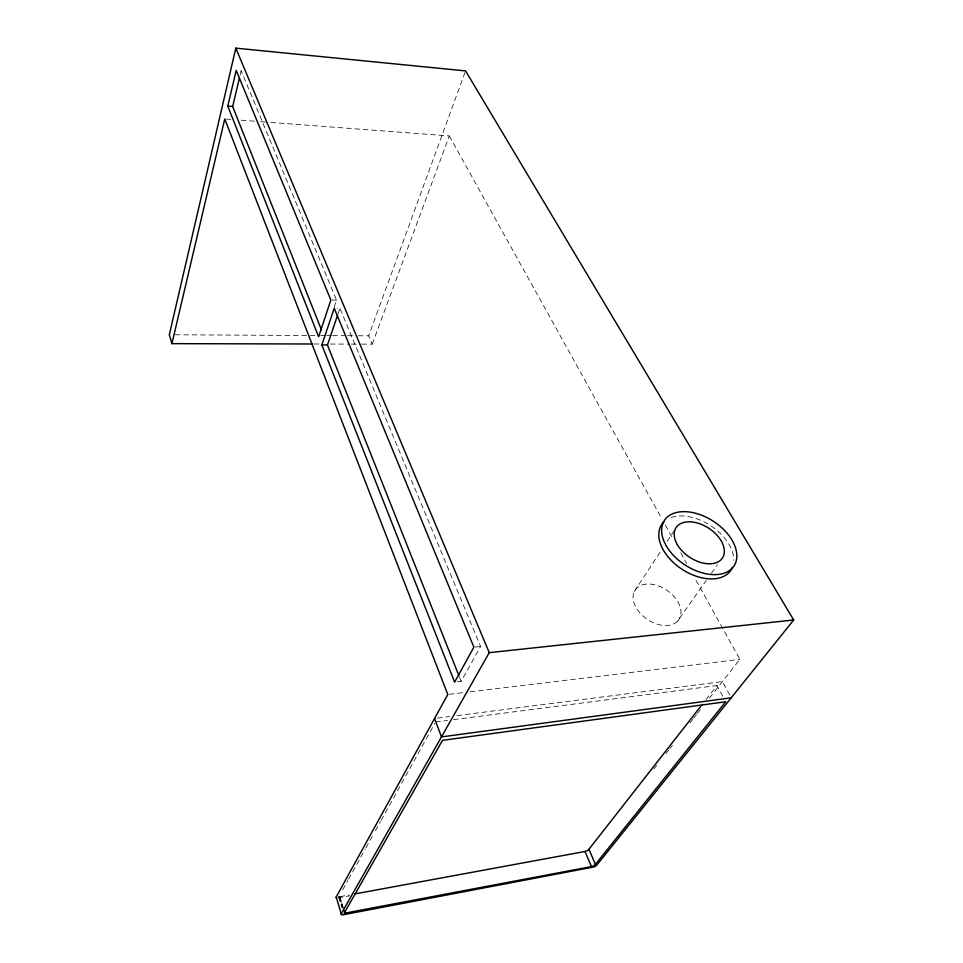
<?xml version="1.0" encoding="UTF-8"?>
<svg xmlns="http://www.w3.org/2000/svg" width="963" height="963" viewBox="0 0 963 963"><rect width="100%" height="100%" fill="white"/><g stroke="black" fill="none" stroke-linecap="round" stroke-linejoin="round"><path stroke-width="0.72" stroke-dasharray="4.82 3.61" d="M240.136 75.066L241.159 70.781L238.68 70.552M334.173 307.185L336.544 300.131L241.159 70.781M338.025 313.938L339.939 308.292L337.086 308.244M361.775 344.116L372.236 344.14L368.685 335.81L465.562 70.901M372.236 344.14L449.312 135.939L269.676 122.349M342.744 889.692L347.824 880.519M348.558 879.207L365.242 849.077M365.964 847.765L372.488 835.968M375.401 830.732L380.469 821.559M381.204 820.247L434.891 723.285M457.244 681.816L461.169 681.359L480.585 646.462L339.939 308.292M339.12 896.24L341.239 905.292L342.551 905.039L339.421 896.625M634.352 591.402L660.582 551.402M667.142 541.411L674.521 530.156M677.254 621.484A26.386 17.551 34.2 0 0 657.982 585.757A26.386 17.551 34.2 0 0 635.809 607.087A26.386 17.551 34.2 0 0 677.254 621.484L706.288 580.46M711.416 573.226L717.387 564.787M705.963 699.668L717.026 685.536L723.032 696.767M653.853 769.028L656.634 765.489M665.902 753.668L668.683 750.117M669.61 748.937L672.391 745.398M690.014 722.936L692.794 719.397M693.721 718.217L696.502 714.666M697.429 713.487L701.136 708.756M709.478 698.115L739.897 659.33L694.636 577.8M340.059 896.649L348.907 895.012M338.013 897.937L349.786 895.771M435.613 721.985L447.53 720.432M453.477 719.662L717.026 685.536M437.563 718.109L449.492 716.58M456.944 715.629L722.455 681.575L729.846 695.298M449.288 694.323L464.19 692.529M470.149 691.819L739.897 659.33M475.228 647.028L480.585 646.462M313.938 343.996L319.921 344.02M330.381 344.044L349.81 344.092M351.314 344.092L360.282 344.116M175.302 334.787L308.714 335.497M310.218 335.509L319.21 335.557M320.703 335.557L325.205 335.581M326.71 335.593L331.2 335.618M332.704 335.63L346.199 335.702M347.691 335.702L356.683 335.75M358.188 335.762L368.685 335.81M332.271 300.047L336.544 300.131M226.269 119.063L230.759 119.412M241.232 120.194L254.701 121.218M260.696 121.675L268.183 122.241M449.312 135.939L661.774 518.624M665.421 525.196L672.728 538.341M680.757 552.81L686.595 563.331M459.507 677.17L461.169 681.359M339.879 896.661L343.213 907.904M339.554 896.649L343.045 907.904M339.313 896.589L342.756 907.868M339.217 896.541L342.563 907.784M341.612 904.642L342.443 907.471M339.108 896.324L342.491 907.724M338.747 896.89L342.082 908.109M671.127 517.552A41.457 26.085 33.2 0 1 711.693 526.352A41.457 26.085 33.2 0 1 733.806 560.418"/><path stroke-width="1.44" d="M235.803 48.15L489.24 652.661L341.203 913.863A3.238 1.18 -19.6 0 0 341.107 914.344L341.408 914.681A3.238 1.18 -19.6 0 0 343.009 914.802L593.244 867.073A2.889 0.987 -23.1 0 0 596.35 865.665L793.693 619.991L465.562 70.901L235.803 48.15L169.307 334.751L171.92 343.647L312.445 343.996M171.92 343.647L224.764 118.955L447.795 694.504L336.207 896.974L341.203 913.863M227.786 106.111L236.2 70.323L330.851 300.023L318.633 336.797L227.786 106.111L232.661 106.496L321.437 329.84M232.661 106.496L239.462 77.919M321.859 344.971L334.221 308.208L473.892 647.16L454.62 682.117L321.859 344.971L327.456 344.983L458.954 675.773M327.456 344.983L337.544 315.346M354.805 893.929L584.998 851.485A3.659 1.288 -23.1 0 0 588.935 849.27L702.28 704.386M595.399 864.377L725.705 701.75L442.511 740.342L344.128 913.285L591.426 866.592A3.683 1.264 -23.1 0 0 595.399 864.377L588.935 849.27M731.194 697.802L441.487 736.912L434.578 718.494M489.24 652.661L793.693 619.991M584.998 851.485L591.426 866.592M344.224 910.685L345.067 913.502M336.605 897.877A3.214 1.204 -19.5 0 1 336.207 896.974M732.422 567.4A41.457 26.085 33.2 0 1 681.72 569.061A41.457 26.085 33.2 0 1 663.832 522.006M677.362 544.709A27.722 17.37 33.1 0 0 720.806 559.96A27.722 17.37 33.1 0 0 699.644 523.728A27.722 17.37 33.1 0 0 677.362 544.709M666.432 546.129A41.59 26.061 33.1 0 0 731.603 568.808A41.59 26.061 33.1 0 0 699.632 514.483A41.59 26.061 33.1 0 0 666.432 546.129"/></g></svg>
